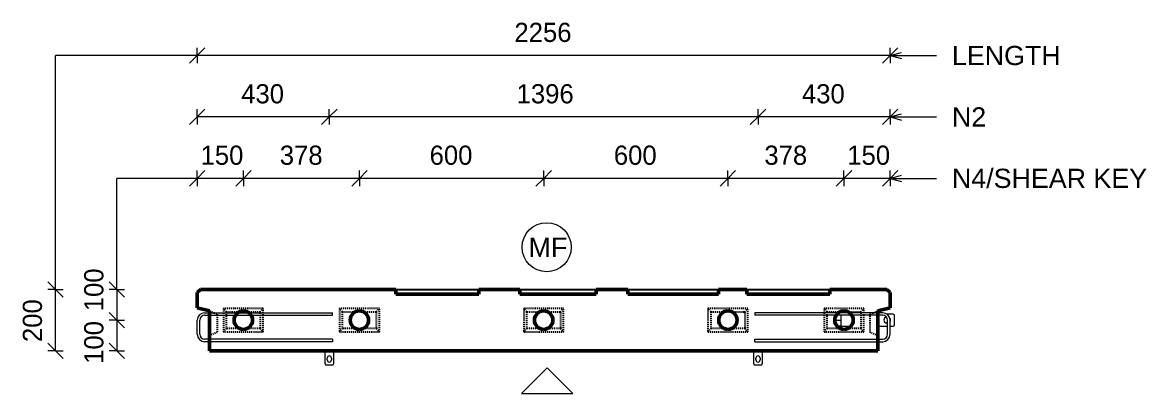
# Model space of a CAD drawing. Header units: millimetres. Extents: x 11769 to 26725, y -2451 to 18539.
# Drawn here: x 11769 to 15430, y 12775 to 13983 of the extents above; entities that cross this region are included whole.
import ezdxf

# ---------------------------------------------------------------- set-up
doc = ezdxf.new("R2010")
doc.units = ezdxf.units.MM
doc.linetypes.add('Dash', pattern=[6.36, 3.18, -3.18])
for name, color, linetype, lineweight in [('A-ANNO-DIMS', 211, 'Continuous', 9), ('A-ANNO-DIMS-25', 211, 'Continuous', 9), ('A-DETL-MBND', 5, 'Continuous', 18), ('A-DETL-THIN', 151, 'Continuous', 18), ('A-GENM', 13, 'Continuous', 18), ('A-WALL', 113, 'Continuous', 25), ('A-WALL-HDLN', 110, 'Dash', 25), ('G-ANNO-TEXT', 231, 'Continuous', 9), ('S-RBAR', 171, 'Continuous', 18)]:
    doc.layers.add(name, color=color, linetype=linetype, lineweight=lineweight)
doc.styles.add('Arial', font='arial.ttf', dxfattribs={"height": 62.5})
doc.styles.add('Nirmala UI Semilight', font='NirmalaS.ttf', dxfattribs={"height": 62.5})
doc.dimstyles.new('Arrow_Filled_-_2_5_NI_UI', dxfattribs={"dimscale": 304.8, "dimtxt": 65.460247, "dimasz": 0.164042, "dimexe": 0.082021, "dimexo": 0.0625, "dimgap": 0.082021, "dimtad": 1, "dimdec": 0, "dimzin": 0, "dimdsep": 46, "dimtxsty": 'Nirmala UI Semilight', "dimblk1": 'OBLIQUE', "dimblk2": 'OBLIQUE', "dimsah": 1, "dimcen": 0.09, "dimazin": 0, "dimtfac": 1, "dimtdec": 4, "dimtix": 1, "dimtmove": 0, "dimatfit": 3, "dimfxl": 0.082021, "dimfxlon": 1, "dimtvp": 1, "dimtolj": 1, "dimtzin": 0, "dimarcsym": 2})
doc.dimstyles.new('Arrow_Filled_-_2_5_NI_UI_1', dxfattribs={"dimscale": 304.8, "dimtxt": 65.460247, "dimasz": 0.164042, "dimexe": 0.082021, "dimexo": 0.0625, "dimgap": 0.082021, "dimtad": 1, "dimdec": 0, "dimzin": 0, "dimdsep": 46, "dimtxsty": 'Nirmala UI Semilight', "dimblk1": 'OBLIQUE', "dimblk2": 'OBLIQUE', "dimsah": 1, "dimcen": 0.09, "dimazin": 0, "dimtfac": 1, "dimtdec": 4, "dimtix": 1, "dimtmove": 2, "dimatfit": 3, "dimfxl": 0.082021, "dimfxlon": 1, "dimtvp": 1, "dimtolj": 1, "dimtzin": 0, "dimarcsym": 2})

# ---------------------------------------------------------------- blocks, each defined once
blk = doc.blocks.new('RR spread anchor face based - RR-SA-2_5-200-1726821-Elevation Top')
at = {"layer": 'A-GENM'}
for p, q in [((14149.6, 12913.8), (14149.6, 12873.8)), ((14157.6, 12884.3), (14157.6, 12890.3)), ((14171.6, 12890.3), (14171.6, 12884.3)), ((14179.6, 12873.8), (14179.6, 12913.8)), ((14149.6, 12873.8), (14152.1, 12868.8)), ((14152.1, 12868.8), (14177.1, 12868.8)), ((14177.1, 12868.8), (14179.6, 12873.8))]:
    blk.add_line(p, q, dxfattribs=at)
for centre, start, end in [((14164.6, 12890.3), 0, 180), ((14164.6, 12884.3), 180, 0)]:
    blk.add_arc(centre, 7, start, end, dxfattribs=at)
blk = doc.blocks.new('RR spread anchor face based - RR-SA-3_0-200-1726827-Elevation Top')
at = {"layer": 'A-GENM'}
for p, q in [((14604.6, 13033.8), (14583.7, 13033.8)), ((14609.6, 13031.3), (14604.6, 13033.8)), ((14609.6, 12996.3), (14609.6, 13031.3)), ((14414.7, 13013.8), (14434.6, 13013.8)), ((14434.6, 13029.8), (14434.6, 13013.8)), ((14434.6, 13029.8), (14434.6, 13013.8)), ((14434.6, 13013.8), (14434.6, 12993.8)), ((14434.6, 13013.8), (14434.6, 12993.8)), ((14583.3, 13022.8), (14583.6, 13022.8)), ((14586.6, 13004.8), (14583.3, 13004.8)), ((14604.6, 12993.8), (14609.6, 12996.3)), ((14434.6, 12993.8), (14422.8, 12993.8)), ((14434.6, 12993.8), (14466.4, 12993.8)), ((14554.6, 12993.8), (14586.6, 12993.8)), ((14594.6, 12993.8), (14604.6, 12993.8))]:
    blk.add_line(p, q, dxfattribs=at)
for centre, start, end in [((14583.3, 13013.8), 90, 270), ((14587.3, 13013.8), 325.337, 43.1233)]:
    blk.add_arc(centre, 9, start, end, dxfattribs=at)
blk = doc.blocks.new('DIMBLOCK1-Elevation Top')
at = {"layer": 'A-ANNO-DIMS-25'}
for p, q in [((14444.6, 13475.6), (14419.6, 13450.6)), ((14444.6, 13475.6), (14469.6, 13500.6)), ((14444.6, 13475.6), (14444.6, 13500.6)), ((14594.6, 13475.6), (14444.6, 13475.6)), ((14444.6, 13475.6), (14444.6, 13450.6)), ((14594.6, 13475.6), (14569.6, 13450.6)), ((14594.6, 13475.6), (14619.6, 13500.6)), ((14594.6, 13475.6), (14594.6, 13500.6)), ((14594.6, 13475.6), (14594.6, 13450.6))]:
    blk.add_line(p, q, dxfattribs=at)
at = {"layer": 'A-ANNO-DIMS-25', "color": 0, "insert": (14455.3, 13582.2), "char_height": 62.5, "width": 154.248, "attachment_point": 1, "line_spacing_factor": 1.142579, "style": 'Nirmala UI Semilight'}
blk.add_mtext('150', dxfattribs=at)
blk = doc.blocks.new('_Oblique')
at = {"color": 0, "linetype": 'ByBlock', "lineweight": -2}
blk.add_line((-0.5, -0.5), (0.5, 0.5), dxfattribs=at)
blk = doc.blocks.new('DIMBLOCK2-Elevation Top')
at = {"layer": 'A-ANNO-DIMS-25'}
for p, q in [((14066.6, 13475.6), (14041.6, 13450.6)), ((14066.6, 13475.6), (14091.6, 13500.6)), ((14066.6, 13475.6), (14066.6, 13500.6)), ((14444.6, 13475.6), (14066.6, 13475.6)), ((14066.6, 13475.6), (14066.6, 13450.6)), ((14444.6, 13475.6), (14419.6, 13450.6)), ((14444.6, 13475.6), (14469.6, 13500.6)), ((14444.6, 13475.6), (14444.6, 13500.6)), ((14444.6, 13475.6), (14444.6, 13450.6))]:
    blk.add_line(p, q, dxfattribs=at)
at = {"layer": 'A-ANNO-DIMS-25', "color": 0, "insert": (14185.3, 13582.2), "char_height": 62.5, "width": 168.53, "attachment_point": 1, "line_spacing_factor": 1.142579, "style": 'Nirmala UI Semilight'}
blk.add_mtext('378', dxfattribs=at)
blk = doc.blocks.new('DIMBLOCK3-Elevation Top')
at = {"layer": 'A-ANNO-DIMS-25'}
for p, q in [((13466.6, 13475.6), (13441.6, 13450.6)), ((13466.6, 13475.6), (13491.6, 13500.6)), ((13466.6, 13475.6), (13466.6, 13500.6)), ((14066.6, 13475.6), (13466.6, 13475.6)), ((13466.6, 13475.6), (13466.6, 13450.6)), ((14066.6, 13475.6), (14041.6, 13450.6)), ((14066.6, 13475.6), (14091.6, 13500.6)), ((14066.6, 13475.6), (14066.6, 13500.6)), ((14066.6, 13475.6), (14066.6, 13450.6))]:
    blk.add_line(p, q, dxfattribs=at)
at = {"layer": 'A-ANNO-DIMS-25', "color": 0, "insert": (13695.2, 13582.2), "char_height": 62.5, "width": 171.387, "attachment_point": 1, "line_spacing_factor": 1.142579, "style": 'Nirmala UI Semilight'}
blk.add_mtext('600', dxfattribs=at)
blk = doc.blocks.new('DIMBLOCK4-Elevation Top')
at = {"layer": 'A-ANNO-DIMS-25'}
for p, q in [((12866.6, 13475.6), (12841.6, 13450.6)), ((12866.6, 13475.6), (12891.6, 13500.6)), ((12866.6, 13475.6), (12866.6, 13500.6)), ((13466.6, 13475.6), (12866.6, 13475.6)), ((12866.6, 13475.6), (12866.6, 13450.6)), ((13466.6, 13475.6), (13441.6, 13450.6)), ((13466.6, 13475.6), (13491.6, 13500.6)), ((13466.6, 13475.6), (13466.6, 13500.6)), ((13466.6, 13475.6), (13466.6, 13450.6))]:
    blk.add_line(p, q, dxfattribs=at)
at = {"layer": 'A-ANNO-DIMS-25', "color": 0, "insert": (13095.2, 13582.2), "char_height": 62.5, "width": 171.387, "attachment_point": 1, "line_spacing_factor": 1.142579, "style": 'Nirmala UI Semilight'}
blk.add_mtext('600', dxfattribs=at)
blk = doc.blocks.new('DIMBLOCK5-Elevation Top')
at = {"layer": 'A-ANNO-DIMS-25'}
for p, q in [((12488.6, 13475.6), (12463.6, 13450.6)), ((12488.6, 13475.6), (12513.6, 13500.6)), ((12488.6, 13475.6), (12488.6, 13500.6)), ((12866.6, 13475.6), (12488.6, 13475.6)), ((12488.6, 13475.6), (12488.6, 13450.6)), ((12866.6, 13475.6), (12841.6, 13450.6)), ((12866.6, 13475.6), (12891.6, 13500.6)), ((12866.6, 13475.6), (12866.6, 13500.6)), ((12866.6, 13475.6), (12866.6, 13450.6))]:
    blk.add_line(p, q, dxfattribs=at)
at = {"layer": 'A-ANNO-DIMS-25', "color": 0, "insert": (12607.3, 13582.2), "char_height": 62.5, "width": 168.53, "attachment_point": 1, "line_spacing_factor": 1.142579, "style": 'Nirmala UI Semilight'}
blk.add_mtext('378', dxfattribs=at)
blk = doc.blocks.new('DIMBLOCK6-Elevation Top')
at = {"layer": 'A-ANNO-DIMS-25'}
for p, q in [((12338.6, 13475.6), (12313.6, 13450.6)), ((12338.6, 13475.6), (12363.6, 13500.6)), ((12338.6, 13475.6), (12338.6, 13500.6)), ((12488.6, 13475.6), (12338.6, 13475.6)), ((12338.6, 13475.6), (12338.6, 13450.6)), ((12488.6, 13475.6), (12463.6, 13450.6)), ((12488.6, 13475.6), (12513.6, 13500.6)), ((12488.6, 13475.6), (12488.6, 13500.6)), ((12488.6, 13475.6), (12488.6, 13450.6))]:
    blk.add_line(p, q, dxfattribs=at)
at = {"layer": 'A-ANNO-DIMS-25', "color": 0, "insert": (12349.3, 13582.2), "char_height": 62.5, "width": 154.248, "attachment_point": 1, "line_spacing_factor": 1.142579, "style": 'Nirmala UI Semilight'}
blk.add_mtext('150', dxfattribs=at)
blk = doc.blocks.new('DIMBLOCK7-Elevation Top')
at = {"layer": 'A-ANNO-DIMS-25'}
for p, q in [((14164.6, 13675.6), (14189.6, 13700.6)), ((14164.6, 13675.6), (14164.6, 13700.6)), ((14594.6, 13675.6), (14619.6, 13700.6)), ((14594.6, 13675.6), (14594.6, 13700.6)), ((14164.6, 13675.6), (14139.6, 13650.6)), ((14594.6, 13675.6), (14164.6, 13675.6)), ((14164.6, 13675.6), (14164.6, 13650.6)), ((14594.6, 13675.6), (14569.6, 13650.6)), ((14594.6, 13675.6), (14594.6, 13650.6))]:
    blk.add_line(p, q, dxfattribs=at)
at = {"layer": 'A-ANNO-DIMS-25', "color": 0, "insert": (14307.6, 13782.2), "char_height": 62.5, "width": 172.815, "attachment_point": 1, "line_spacing_factor": 1.142579, "style": 'Nirmala UI Semilight'}
blk.add_mtext('430', dxfattribs=at)
blk = doc.blocks.new('DIMBLOCK8-Elevation Top')
at = {"layer": 'A-ANNO-DIMS-25'}
for p, q in [((12768.6, 13675.6), (12793.6, 13700.6)), ((12768.6, 13675.6), (12768.6, 13700.6)), ((14164.6, 13675.6), (14189.6, 13700.6)), ((14164.6, 13675.6), (14164.6, 13700.6)), ((12768.6, 13675.6), (12743.6, 13650.6)), ((14164.6, 13675.6), (12768.6, 13675.6)), ((12768.6, 13675.6), (12768.6, 13650.6)), ((14164.6, 13675.6), (14139.6, 13650.6)), ((14164.6, 13675.6), (14164.6, 13650.6))]:
    blk.add_line(p, q, dxfattribs=at)
at = {"layer": 'A-ANNO-DIMS-25', "color": 0, "insert": (13378.5, 13782.2), "char_height": 62.5, "width": 211.377, "attachment_point": 1, "line_spacing_factor": 1.142579, "style": 'Nirmala UI Semilight'}
blk.add_mtext('1396', dxfattribs=at)
blk = doc.blocks.new('DIMBLOCK9-Elevation Top')
at = {"layer": 'A-ANNO-DIMS-25'}
for p, q in [((12338.6, 13675.6), (12363.6, 13700.6)), ((12338.6, 13675.6), (12338.6, 13700.6)), ((12768.6, 13675.6), (12793.6, 13700.6)), ((12768.6, 13675.6), (12768.6, 13700.6)), ((12338.6, 13675.6), (12313.6, 13650.6)), ((12768.6, 13675.6), (12338.6, 13675.6)), ((12338.6, 13675.6), (12338.6, 13650.6)), ((12768.6, 13675.6), (12743.6, 13650.6)), ((12768.6, 13675.6), (12768.6, 13650.6))]:
    blk.add_line(p, q, dxfattribs=at)
at = {"layer": 'A-ANNO-DIMS-25', "color": 0, "insert": (12481.6, 13782.2), "char_height": 62.5, "width": 172.815, "attachment_point": 1, "line_spacing_factor": 1.142579, "style": 'Nirmala UI Semilight'}
blk.add_mtext('430', dxfattribs=at)
blk = doc.blocks.new('DIMBLOCK10-Elevation Top')
at = {"layer": 'A-ANNO-DIMS-25'}
for p, q in [((12338.6, 13875.6), (12313.6, 13850.6)), ((12338.6, 13875.6), (12363.6, 13900.6)), ((12338.6, 13875.6), (12338.6, 13900.6)), ((14594.6, 13875.6), (12338.6, 13875.6)), ((12338.6, 13875.6), (12338.6, 13850.6)), ((14594.6, 13875.6), (14569.6, 13850.6)), ((14594.6, 13875.6), (14619.6, 13900.6)), ((14594.6, 13875.6), (14594.6, 13900.6)), ((14594.6, 13875.6), (14594.6, 13850.6))]:
    blk.add_line(p, q, dxfattribs=at)
at = {"layer": 'A-ANNO-DIMS-25', "color": 0, "insert": (13371.4, 13982.2), "char_height": 62.5, "width": 228.516, "attachment_point": 1, "line_spacing_factor": 1.142579, "style": 'Nirmala UI Semilight'}
blk.add_mtext('2256', dxfattribs=at)
blk = doc.blocks.new('DIMBLOCK11-Elevation Top')
at = {"layer": 'A-ANNO-DIMS-25'}
for p, q in [((12076.8, 13113.8), (12051.8, 13138.8)), ((12076.8, 13113.8), (12051.8, 13113.8)), ((12076.8, 13113.8), (12076.8, 13013.8)), ((12076.8, 13113.8), (12101.8, 13088.8)), ((12076.8, 13113.8), (12101.8, 13113.8)), ((12076.8, 13013.8), (12051.8, 13038.8)), ((12076.8, 13013.8), (12051.8, 13013.8)), ((12076.8, 13013.8), (12101.8, 12988.8)), ((12076.8, 13013.8), (12101.8, 13013.8))]:
    blk.add_line(p, q, dxfattribs=at)
at = {"layer": 'A-ANNO-DIMS-25', "color": 0, "insert": (11970.3, 13042.8), "char_height": 62.5, "width": 154.248, "attachment_point": 1, "rotation": 90, "line_spacing_factor": 1.142579, "style": 'Nirmala UI Semilight'}
blk.add_mtext('100', dxfattribs=at)
blk = doc.blocks.new('DIMBLOCK12-Elevation Top')
at = {"layer": 'A-ANNO-DIMS-25'}
for p, q in [((12076.8, 13013.8), (12051.8, 13038.8)), ((12076.8, 13013.8), (12051.8, 13013.8)), ((12076.8, 13013.8), (12076.8, 12913.8)), ((12076.8, 13013.8), (12101.8, 12988.8)), ((12076.8, 13013.8), (12101.8, 13013.8)), ((12076.8, 12913.8), (12051.8, 12938.8)), ((12076.8, 12913.8), (12051.8, 12913.8)), ((12076.8, 12913.8), (12101.8, 12888.8)), ((12076.8, 12913.8), (12101.8, 12913.8))]:
    blk.add_line(p, q, dxfattribs=at)
at = {"layer": 'A-ANNO-DIMS-25', "color": 0, "insert": (11970.3, 12871.5), "char_height": 62.5, "width": 154.248, "attachment_point": 1, "rotation": 90, "line_spacing_factor": 1.142579, "style": 'Nirmala UI Semilight'}
blk.add_mtext('100', dxfattribs=at)
blk = doc.blocks.new('DIMBLOCK13-Elevation Top')
at = {"layer": 'A-ANNO-DIMS-25'}
for p, q in [((11876.8, 13113.8), (11851.8, 13138.8)), ((11876.8, 13113.8), (11851.8, 13113.8)), ((11876.8, 12913.8), (11876.8, 13113.8)), ((11876.8, 13113.8), (11901.8, 13088.8)), ((11876.8, 13113.8), (11901.8, 13113.8)), ((11876.8, 12913.8), (11851.8, 12938.8)), ((11876.8, 12913.8), (11851.8, 12913.8)), ((11876.8, 12913.8), (11901.8, 12888.8)), ((11876.8, 12913.8), (11901.8, 12913.8))]:
    blk.add_line(p, q, dxfattribs=at)
at = {"layer": 'A-ANNO-DIMS-25', "color": 0, "insert": (11770.3, 12942.4), "char_height": 62.5, "width": 171.387, "attachment_point": 1, "rotation": 90, "line_spacing_factor": 1.142579, "style": 'Nirmala UI Semilight'}
blk.add_mtext('200', dxfattribs=at)

msp = doc.modelspace()

# ---------------------------------------------------------------- linework, layer by layer
at = {"layer": 'A-DETL-MBND'}
for p, q in [((11876.8, 13113.8), (11876.8, 13875.6)), ((12338.6, 13875.6), (11876.8, 13875.6)), ((12076.8, 13113.8), (12076.8, 13475.6)), ((12338.6, 13475.6), (12076.8, 13475.6))]:
    msp.add_line(p, q, dxfattribs=at)
at = {"layer": 'A-DETL-THIN'}
for p, q in [((13478, 12858), (13394.9, 12774.9)), ((13561.2, 12774.9), (13478, 12858)), ((13394.9, 12774.9), (13561.2, 12774.9))]:
    msp.add_line(p, q, dxfattribs=at)
msp.add_circle((13476.4, 13251.2), 80, dxfattribs=at)
at = {"layer": 'A-WALL', "lineweight": 50}
for p, q in [((12348.6, 13113.8), (12338.6, 13103.8)), ((12985.7, 13113.8), (12348.6, 13113.8)), ((12985.7, 13098.8), (12985.7, 13113.8)), ((13389.3, 13113.8), (13255.9, 13113.8)), ((13255.9, 13113.8), (13255.9, 13098.8)), ((13389.3, 13098.8), (13389.3, 13113.8)), ((13741, 13113.8), (13637.7, 13113.8)), ((13637.7, 13113.8), (13637.7, 13098.8)), ((13741, 13098.8), (13741, 13113.8)), ((14128.4, 13113.8), (14036, 13113.8)), ((14036, 13113.8), (14036, 13098.8)), ((14128.4, 13098.8), (14128.4, 13113.8)), ((14584.6, 13113.8), (14398.6, 13113.8)), ((14398.6, 13113.8), (14398.6, 13098.8)), ((14594.6, 13103.9), (14584.6, 13113.8)), ((12338.6, 13103.8), (12338.6, 13053.8)), ((13255.9, 13098.8), (12985.7, 13098.8)), ((13637.7, 13098.8), (13389.3, 13098.8)), ((14036, 13098.8), (13741, 13098.8)), ((14398.6, 13098.8), (14128.4, 13098.8)), ((14594.6, 13053.8), (14594.6, 13103.9)), ((12338.6, 13053.8), (12378.6, 13043.8)), ((12378.6, 13043.8), (12378.6, 12913.8)), ((14554.6, 13043.8), (14594.6, 13053.8)), ((14554.6, 12913.8), (14554.6, 13043.8)), ((12378.6, 12913.8), (14554.6, 12913.8))]:
    msp.add_line(p, q, dxfattribs=at)
at = {"layer": 'A-WALL'}
for p, q in [((12985.7, 13113.8), (13255.9, 13113.8)), ((13389.3, 13113.8), (13637.7, 13113.8)), ((13741, 13113.8), (14036, 13113.8)), ((14128.4, 13113.8), (14398.6, 13113.8))]:
    msp.add_line(p, q, dxfattribs=at)
at = {"layer": 'A-WALL', "lineweight": 50}
for centre, start, end in [((12488.6, 13013.8), 90, 270), ((12488.6, 13013.8), 270, 90), ((12866.6, 13013.8), 90, 270), ((12866.6, 13013.8), 270, 90), ((13466.6, 13013.8), 90, 270), ((13466.6, 13013.8), 270, 90), ((14066.6, 13013.8), 90, 270), ((14066.6, 13013.8), 270, 90), ((14444.6, 13013.8), 90, 270), ((14444.6, 13013.8), 270, 90)]:
    msp.add_arc(centre, 30, start, end, dxfattribs=at)
at = {"layer": 'A-WALL-HDLN'}
for p, q in [((12378.6, 13043.8), (12393.4, 13037.9)), ((12393.7, 13037.8), (12403.6, 13033.8)), ((12403.6, 13033.8), (12403.6, 13029.9)), ((12553.6, 13051.3), (12423.6, 13051.3)), ((12423.6, 13051.3), (12423.6, 13037.9)), ((12433.6, 13041.3), (12423.6, 13051.3)), ((12423.6, 13037.8), (12423.6, 13029.9)), ((12433.6, 13041.3), (12476.6, 13041.3)), ((12433.6, 13037.9), (12433.6, 13041.3)), ((12433.6, 13029.9), (12433.6, 13037.8)), ((12500.6, 13041.3), (12543.6, 13041.3)), ((12543.6, 13041.3), (12553.6, 13051.3)), ((12543.6, 13041.3), (12543.6, 13037.9)), ((12543.6, 13037.8), (12543.6, 13029.9)), ((12553.6, 13037.9), (12553.6, 13051.3)), ((12553.6, 13029.9), (12553.6, 13037.8)), ((12931.6, 13051.3), (12801.6, 13051.3)), ((12801.6, 13051.3), (12801.6, 12976.3)), ((12811.6, 13041.3), (12801.6, 13051.3)), ((12811.6, 13041.3), (12854.6, 13041.3)), ((12811.6, 12986.3), (12811.6, 13041.3)), ((12878.6, 13041.3), (12921.6, 13041.3)), ((12921.6, 13041.3), (12931.6, 13051.3)), ((12921.6, 13041.3), (12921.6, 12986.3)), ((12931.6, 12976.3), (12931.6, 13051.3)), ((13531.6, 13051.3), (13401.6, 13051.3)), ((13401.6, 13051.3), (13401.6, 12976.3)), ((13411.6, 13041.3), (13401.6, 13051.3)), ((13411.6, 13041.3), (13454.6, 13041.3)), ((13411.6, 12986.3), (13411.6, 13041.3)), ((13478.6, 13041.3), (13521.6, 13041.3)), ((13521.6, 13041.3), (13531.6, 13051.3)), ((13521.6, 13041.3), (13521.6, 12986.3)), ((13531.6, 12976.3), (13531.6, 13051.3)), ((14131.6, 13051.3), (14001.6, 13051.3)), ((14001.6, 13051.3), (14001.6, 12976.3)), ((14011.6, 13041.3), (14001.6, 13051.3)), ((14011.6, 13041.3), (14054.6, 13041.3)), ((14011.6, 12986.3), (14011.6, 13041.3)), ((14078.6, 13041.3), (14121.6, 13041.3)), ((14121.6, 13041.3), (14131.6, 13051.3)), ((14121.6, 13041.3), (14121.6, 12986.3)), ((14131.6, 12976.3), (14131.6, 13051.3)), ((14509.6, 13051.3), (14379.6, 13051.3)), ((14379.6, 13051.3), (14379.6, 13037.9)), ((14389.6, 13041.3), (14379.6, 13051.3)), ((14379.6, 13037.8), (14379.6, 13029.9)), ((14389.6, 13041.3), (14432.6, 13041.3)), ((14389.6, 13037.9), (14389.6, 13041.3)), ((14389.6, 13029.9), (14389.6, 13037.8)), ((14456.6, 13041.3), (14499.6, 13041.3)), ((14499.6, 13041.3), (14509.6, 13051.3)), ((14499.6, 13041.3), (14499.6, 13037.9)), ((14499.6, 13037.8), (14499.6, 13029.9)), ((14509.6, 13037.9), (14509.6, 13051.3)), ((14509.6, 13029.9), (14509.6, 13037.8)), ((14529.6, 13033.8), (14539.4, 13037.8)), ((14529.6, 13029.9), (14529.6, 13033.8)), ((14539.7, 13037.9), (14554.6, 13043.8)), ((12403.6, 13029.8), (12403.6, 12973.8)), ((12423.6, 13029.8), (12423.6, 12976.3)), ((12433.6, 12986.3), (12433.6, 13029.8)), ((12543.6, 13029.8), (12543.6, 12986.3)), ((12553.6, 12976.3), (12553.6, 13029.8)), ((14379.6, 13029.8), (14379.6, 12976.3)), ((14389.6, 12986.3), (14389.6, 13029.8)), ((14499.6, 13029.8), (14499.6, 12986.3)), ((14509.6, 12976.3), (14509.6, 13029.8)), ((14529.6, 12973.8), (14529.6, 13029.8)), ((12403.6, 12973.8), (12378.6, 12963.8)), ((12423.6, 12976.3), (12433.6, 12986.3)), ((12423.6, 12976.3), (12553.6, 12976.3)), ((12476.6, 12986.3), (12433.6, 12986.3)), ((12543.6, 12986.3), (12500.6, 12986.3)), ((12543.6, 12986.3), (12553.6, 12976.3)), ((12801.6, 12976.3), (12811.6, 12986.3)), ((12801.6, 12976.3), (12931.6, 12976.3)), ((12854.6, 12986.3), (12811.6, 12986.3)), ((12921.6, 12986.3), (12878.6, 12986.3)), ((12921.6, 12986.3), (12931.6, 12976.3)), ((13401.6, 12976.3), (13411.6, 12986.3)), ((13401.6, 12976.3), (13531.6, 12976.3)), ((13454.6, 12986.3), (13411.6, 12986.3)), ((13521.6, 12986.3), (13478.6, 12986.3)), ((13521.6, 12986.3), (13531.6, 12976.3)), ((14001.6, 12976.3), (14011.6, 12986.3)), ((14001.6, 12976.3), (14131.6, 12976.3)), ((14054.6, 12986.3), (14011.6, 12986.3)), ((14121.6, 12986.3), (14078.6, 12986.3)), ((14121.6, 12986.3), (14131.6, 12976.3)), ((14379.6, 12976.3), (14389.6, 12986.3)), ((14379.6, 12976.3), (14509.6, 12976.3)), ((14432.6, 12986.3), (14389.6, 12986.3)), ((14499.6, 12986.3), (14456.6, 12986.3)), ((14499.6, 12986.3), (14509.6, 12976.3)), ((14554.5, 12963.8), (14529.6, 12973.8))]:
    msp.add_line(p, q, dxfattribs=at)
at = {"layer": 'G-ANNO-TEXT', "color": 10}
for p, q in [((14594.5, 13875.6), (14632, 13885.6)), ((14594.5, 13875.6), (14632, 13865.5)), ((14594.5, 13875.6), (14746.1, 13875.6)), ((14594.5, 13675.6), (14632, 13685.6)), ((14594.5, 13675.6), (14632, 13665.5)), ((14594.5, 13675.6), (14746.1, 13675.6)), ((14594.5, 13475.6), (14632, 13485.6)), ((14594.5, 13475.6), (14632, 13465.5)), ((14594.5, 13475.6), (14746.1, 13475.6))]:
    msp.add_line(p, q, dxfattribs=at)
at = {"layer": 'S-RBAR'}
for p, q in [((12362.6, 13037.8), (12778.6, 13037.8)), ((12778.6, 13029.8), (12778.6, 13037.8)), ((14570.6, 13037.8), (14154.6, 13037.8)), ((14154.6, 13037.8), (14154.6, 13029.8)), ((12338.6, 12967.7), (12338.6, 13013.8)), ((12346.6, 12967.7), (12346.6, 13013.8)), ((12362.6, 13029.8), (12778.6, 13029.8)), ((14570.6, 13029.8), (14154.6, 13029.8)), ((14586.6, 12967.7), (14586.6, 13013.8)), ((14594.6, 12967.7), (14594.6, 13013.8)), ((12778.6, 12951.7), (12362.6, 12951.7)), ((12778.6, 12943.7), (12362.6, 12943.7)), ((12778.6, 12951.7), (12778.6, 12943.7)), ((14154.6, 12951.7), (14570.6, 12951.7)), ((14154.6, 12943.7), (14154.6, 12951.7)), ((14154.6, 12943.7), (14570.6, 12943.7))]:
    msp.add_line(p, q, dxfattribs=at)
for centre, radius, start, end in [((12362.6, 13013.8), 24, 90, 180), ((14570.6, 13013.8), 24, 0, 90), ((12362.6, 13013.8), 16, 90, 180), ((14570.6, 13013.8), 16, 0, 90), ((12362.6, 12967.7), 24, 180, 270), ((12362.6, 12967.7), 16, 180, 270), ((14570.6, 12967.7), 16, 270, 0), ((14570.6, 12967.7), 24, 270, 360)]:
    msp.add_arc(centre, radius, start, end, dxfattribs=at)

# ---------------------------------------------------------------- block references
at = {"layer": 'A-GENM'}
for name, p in [('RR spread anchor face based - RR-SA-3_0-200-1726827-Elevation Top', (0, 0)), ('RR spread anchor face based - RR-SA-2_5-200-1726821-Elevation Top', (-1396, 0)), ('RR spread anchor face based - RR-SA-2_5-200-1726821-Elevation Top', (0, 0))]:
    msp.add_blockref(name, p, dxfattribs=at)

# ---------------------------------------------------------------- texts
at = {"layer": 'G-ANNO-TEXT', "color": 7, "char_height": 62.5, "attachment_point": 1, "style": 'Arial'}
for s, insert, width in [('LENGTH', (14796.1, 13906.8), 428.903), ('N2', (14796.1, 13706.8), 134.283), ('N4/SHEAR KEY', (14796.1, 13506.8), 767.616), ('MF', (13417.4, 13282.3), 150.316)]:
    msp.add_mtext(s, dxfattribs=dict(at, insert=insert, width=width))

# ---------------------------------------------------------------- dimensions: what is measured, and where the dimension line sits
at = {"layer": 'A-ANNO-DIMS'}
for base, p1, p2, override, picture, middle in [((12338.6, 13875.6), (14594.6, 13850.6), (12338.6, 13850.6), {"dimpost": '<>', "dimfxl": 2256}, 'DIMBLOCK10-Elevation Top', (13466.6, 13933)), ((12338.6, 13675.6), (12768.6, 13650.6), (12338.6, 13650.6), {"dimpost": '<>', "dimfxl": 429.997957}, 'DIMBLOCK9-Elevation Top', (12553.6, 13733)), ((12768.6, 13675.6), (14164.6, 13650.6), (12768.6, 13650.6), {"dimpost": '<>', "dimfxl": 1396.002043}, 'DIMBLOCK8-Elevation Top', (13466.6, 13733.1)), ((14164.6, 13675.6), (14594.6, 13650.6), (14164.6, 13650.6), {"dimpost": '<>', "dimfxl": 430}, 'DIMBLOCK7-Elevation Top', (14379.6, 13733)), ((12338.6, 13475.6), (12488.6, 13450.6), (12338.6, 13450.6), {"dimpost": '<>', "dimfxl": 150}, 'DIMBLOCK6-Elevation Top', (12413.6, 13533.1)), ((12488.6, 13475.6), (12866.6, 13450.6), (12488.6, 13450.6), {"dimpost": '<>', "dimfxl": 378}, 'DIMBLOCK5-Elevation Top', (12677.6, 13533)), ((12866.6, 13475.6), (13466.6, 13450.6), (12866.6, 13450.6), {"dimpost": '<>', "dimfxl": 600}, 'DIMBLOCK4-Elevation Top', (13166.6, 13533)), ((13466.6, 13475.6), (14066.6, 13450.6), (13466.6, 13450.6), {"dimpost": '<>', "dimfxl": 600}, 'DIMBLOCK3-Elevation Top', (13766.6, 13533)), ((14066.6, 13475.6), (14444.6, 13450.6), (14066.6, 13450.6), {"dimpost": '<>', "dimfxl": 378}, 'DIMBLOCK2-Elevation Top', (14255.6, 13533)), ((14444.6, 13475.6), (14594.6, 13450.6), (14444.6, 13450.6), {"dimpost": '<>', "dimfxl": 150}, 'DIMBLOCK1-Elevation Top', (14519.6, 13533.1))]:
    dim = msp.add_linear_dim(base=base, p1=p1, p2=p2, dimstyle='Arrow_Filled_-_2_5_NI_UI', override=override, dxfattribs=at)
    dim.commit()
    dim.dimension.update_dxf_attribs({"geometry": picture, "text_midpoint": middle})
for base, p1, p2, picture, middle in [((12076.8, 13013.8), (12101.8, 13113.8), (12101.8, 13013.8), 'DIMBLOCK11-Elevation Top', (12012, 13119.9)), ((12076.8, 12913.8), (12101.8, 13013.8), (12101.8, 12913.8), 'DIMBLOCK12-Elevation Top', (12012, 12948.6))]:
    dim = msp.add_linear_dim(base=base, p1=p1, p2=p2, angle=90, dimstyle='Arrow_Filled_-_2_5_NI_UI_1', override={"dimpost": '<>', "dimfxl": 100}, dxfattribs=at)
    dim.commit()
    dim.dimension.update_dxf_attribs({"geometry": picture, "text_midpoint": middle, "dimtype": 160, "text_rotation": 90})
dim = msp.add_linear_dim(base=(11876.8, 13113.8), p1=(11901.8, 12913.8), p2=(11901.8, 13113.8), angle=90, dimstyle='Arrow_Filled_-_2_5_NI_UI', override={"dimpost": '<>', "dimfxl": 200}, dxfattribs=at)
dim.commit()
dim.dimension.update_dxf_attribs({"geometry": 'DIMBLOCK13-Elevation Top', "text_midpoint": (11819.5, 13013.8)})

doc.saveas('drawing.dxf')
